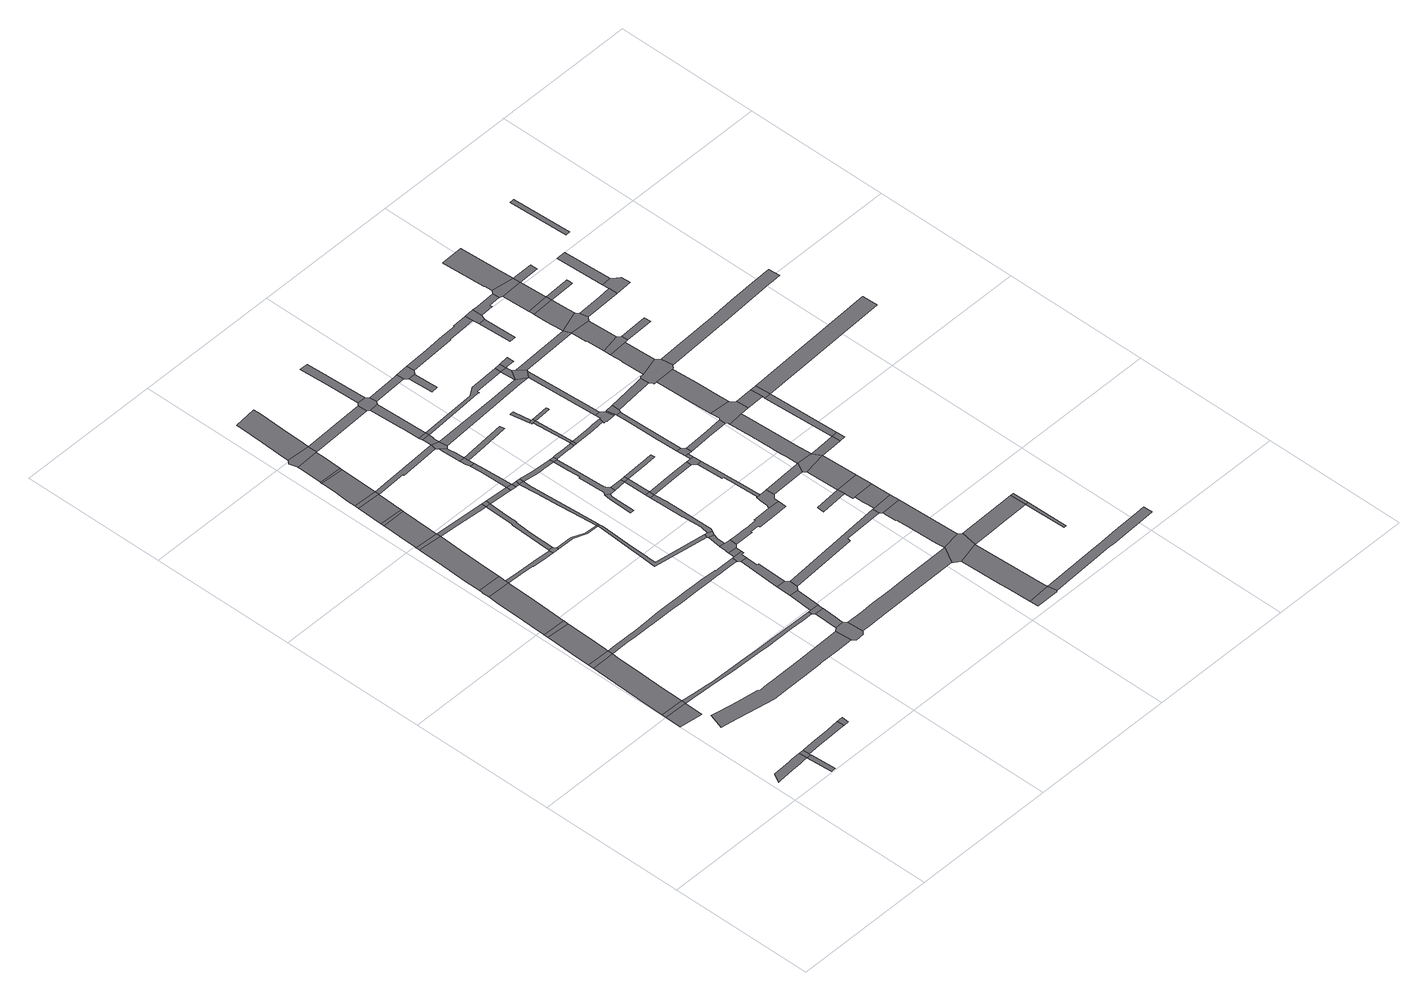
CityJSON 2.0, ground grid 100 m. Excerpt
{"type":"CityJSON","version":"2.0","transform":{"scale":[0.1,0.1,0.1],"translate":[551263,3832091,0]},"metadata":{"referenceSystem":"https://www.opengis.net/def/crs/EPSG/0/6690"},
"CityObjects":{
"road1":{"type":"Road","attributes":{"RoadStructureAttribute.sectionType":"1"},"geometry":[{"type":"MultiSurface","lod":"1","boundaries":[[[0,1,2,3,4,5,6,7,8,9,10,11,12,13]]]}]},
"road2":{"type":"Road","geometry":[{"type":"MultiSurface","lod":"1","boundaries":[[[13,14,15,16,17,18,19]]]}]},
"road3":{"type":"Road","attributes":{"RoadStructureAttribute.sectionType":"1"},"geometry":[{"type":"MultiSurface","lod":"1","boundaries":[[[20,21,22,23,24,25,26]]]}]},
"road4":{"type":"Road","geometry":[{"type":"MultiSurface","lod":"1","boundaries":[[[27,0,13,19,28,29]]]}]},
"road5":{"type":"Road","geometry":[{"type":"MultiSurface","lod":"1","boundaries":[[[30,20,26,31]]]}]},
"road6":{"type":"Road","attributes":{"RoadStructureAttribute.sectionType":"1"},"geometry":[{"type":"MultiSurface","lod":"1","boundaries":[[[32,33,34,35,36,30,31,37,38,39,40,41,42,43]]]}]},
"road7":{"type":"Road","attributes":{"RoadStructureAttribute.sectionType":"1"},"geometry":[{"type":"MultiSurface","lod":"1","boundaries":[[[44,45,46,47,27,29,48,49,50,51,52]]]}]},
"road8":{"type":"Road","geometry":[{"type":"MultiSurface","lod":"1","boundaries":[[[53,32,43,54]]]}]},
"road9":{"type":"Road","attributes":{"RoadStructureAttribute.sectionType":"1"},"geometry":[{"type":"MultiSurface","lod":"1","boundaries":[[[55,56,57,53,54,58,59,60,61]]]}]},
"road10":{"type":"Road","geometry":[{"type":"MultiSurface","lod":"1","boundaries":[[[62,55,61,63,64,65,66,67]]]}]},
"road11":{"type":"Road","geometry":[{"type":"MultiSurface","lod":"1","boundaries":[[[68,44,52,69]]]}]},
"road12":{"type":"Road","attributes":{"RoadStructureAttribute.sectionType":"1"},"geometry":[{"type":"MultiSurface","lod":"1","boundaries":[[[70,71,72,73,74,62,67,75,76,77,78,79,80]]]}]},
"road13":{"type":"Road","geometry":[{"type":"MultiSurface","lod":"1","boundaries":[[[81,82,83,70,80,84,85]]]}]},
"road14":{"type":"Road","attributes":{"RoadStructureAttribute.sectionType":"1"},"geometry":[{"type":"MultiSurface","lod":"1","boundaries":[[[86,87,88,89,90,91,92,93,94,95,96,97,98,99,100,101,102,103,104,105,106,107,108]]]}]},
"road15":{"type":"Road","attributes":{"RoadStructureAttribute.sectionType":"1"},"geometry":[{"type":"MultiSurface","lod":"1","boundaries":[[[109,110,111,112,113,114,115,81,85,116,117,118]]]}]},
"road16":{"type":"Road","attributes":{"RoadStructureAttribute.sectionType":"1"},"geometry":[{"type":"MultiSurface","lod":"1","boundaries":[[[119,120,121,122,123,124,125,126,127,31,26,128,129,130,131,132,133,134,135,136,137,138,139,140]]]}]},
"road17":{"type":"Road","geometry":[{"type":"MultiSurface","lod":"1","boundaries":[[[141,109,118,142]]]}]},
"road18":{"type":"Road","attributes":{"RoadStructureAttribute.sectionType":"1"},"geometry":[{"type":"MultiSurface","lod":"1","boundaries":[[[143,144,145,146,141,142,147,148,149,150]]]}]},
"road19":{"type":"Road","attributes":{"RoadStructureAttribute.sectionType":"1"},"geometry":[{"type":"MultiSurface","lod":"1","boundaries":[[[151,152,84,80,153,154,155,156,157,158]]]}]},
"road20":{"type":"Road","geometry":[{"type":"MultiSurface","lod":"1","boundaries":[[[159,143,150,160]]]}]},
"road21":{"type":"Road","attributes":{"RoadStructureAttribute.sectionType":"1"},"geometry":[{"type":"MultiSurface","lod":"1","boundaries":[[[161,159,160,162]]]}]},
"road22":{"type":"Road","attributes":{"RoadStructureAttribute.sectionType":"1"},"geometry":[{"type":"MultiSurface","lod":"1","boundaries":[[[163,164,165,166,167,168,169,170,171,172,173,174,175,176,177,178,179,180,181,54,43,182,183,184,185,186,187,188,189,190,191,192,193,194,195,196,197,198,199,200]]]}]},
"road23":{"type":"Road","geometry":[{"type":"MultiSurface","lod":"1","boundaries":[[[201,161,162,202,203]]]}]},
"road24":{"type":"Road","attributes":{"RoadStructureAttribute.sectionType":"1"},"geometry":[{"type":"MultiSurface","lod":"1","boundaries":[[[204,205,206,207,208,209,201,203,210,211,212,213]]]}]},
"road25":{"type":"Road","attributes":{"RoadStructureAttribute.sectionType":"1"},"geometry":[{"type":"MultiSurface","lod":"1","boundaries":[[[214,142,118,215,216,217]]]}]},
"road26":{"type":"Road","geometry":[{"type":"MultiSurface","lod":"1","boundaries":[[[218,204,213,219]]]}]},
"road27":{"type":"Road","geometry":[{"type":"MultiSurface","lod":"1","boundaries":[[[220,158,157,221,222,223,224]]]}]},
"road28":{"type":"Road","attributes":{"RoadStructureAttribute.sectionType":"1"},"geometry":[{"type":"MultiSurface","lod":"1","boundaries":[[[225,226,227,228,229,218,219]]]}]},
"road29":{"type":"Road","geometry":[{"type":"MultiSurface","lod":"1","boundaries":[[[230,231,232,233,227,226,234,235]]]}]},
"road30":{"type":"Road","attributes":{"RoadStructureAttribute.sectionType":"1"},"geometry":[{"type":"MultiSurface","lod":"1","boundaries":[[[216,236,237,220,224,238,239,240,241,242,243]]]}]},
"road31":{"type":"Road","geometry":[{"type":"MultiSurface","lod":"1","boundaries":[[[244,245,246,108,107,247,248,249,250,251,252,253,254]]]}]},
"road32":{"type":"Road","attributes":{"RoadStructureAttribute.sectionType":"1"},"geometry":[{"type":"MultiSurface","lod":"1","boundaries":[[[255,256,257,258,259,260,261,262,263,230,235]]]}]},
"road33":{"type":"Road","attributes":{"RoadStructureAttribute.sectionType":"1"},"geometry":[{"type":"MultiSurface","lod":"1","boundaries":[[[264,265,223,222,266,267,268,269]]]}]},
"road34":{"type":"Road","geometry":[{"type":"MultiSurface","lod":"1","boundaries":[[[217,216,243,270]]]}]},
"road35":{"type":"Road","attributes":{"RoadStructureAttribute.sectionType":"1"},"geometry":[{"type":"MultiSurface","lod":"1","boundaries":[[[271,246,245,272,273,274,275]]]}]},
"road36":{"type":"Road","geometry":[{"type":"MultiSurface","lod":"1","boundaries":[[[140,139,276,271,275,277,278,279]]]}]},
"road37":{"type":"Road","attributes":{"RoadStructureAttribute.sectionType":"1"},"geometry":[{"type":"MultiSurface","lod":"1","boundaries":[[[280,281,203,202,282,283,284,285,286,287]]]}]},
"road38":{"type":"Road","attributes":{"RoadStructureAttribute.sectionType":"1"},"geometry":[{"type":"MultiSurface","lod":"1","boundaries":[[[288,289,279,278,290]]]}]},
"road39":{"type":"Road","attributes":{"RoadStructureAttribute.sectionType":"1"},"geometry":[{"type":"MultiSurface","lod":"1","boundaries":[[[270,243,291,292,293,294]]]}]},
"road40":{"type":"Road","geometry":[{"type":"MultiSurface","lod":"1","boundaries":[[[295,269,268,296]]]}]},
"road41":{"type":"Road","geometry":[{"type":"MultiSurface","lod":"1","boundaries":[[[297,288,290,298,299,300]]]}]},
"road42":{"type":"Road","attributes":{"RoadStructureAttribute.sectionType":"1"},"geometry":[{"type":"MultiSurface","lod":"1","boundaries":[[[301,302,303,304,269,295,305,306,307]]]}]},
"road43":{"type":"Road","attributes":{"RoadStructureAttribute.sectionType":"1"},"geometry":[{"type":"MultiSurface","lod":"1","boundaries":[[[308,297,300,309,310,311]]]}]},
"road44":{"type":"Road","attributes":{"RoadStructureAttribute.sectionType":"1"},"geometry":[{"type":"MultiSurface","lod":"1","boundaries":[[[312,313,235,234,314,315]]]}]},
"road45":{"type":"Road","geometry":[{"type":"MultiSurface","lod":"1","boundaries":[[[294,293,316,317]]]}]},
"road46":{"type":"Road","attributes":{"RoadStructureAttribute.sectionType":"1"},"geometry":[{"type":"MultiSurface","lod":"1","boundaries":[[[318,319,320,321,296,268,322,323,324,325,326]]]}]},
"road47":{"type":"Road","attributes":{"RoadStructureAttribute.sectionType":"1"},"geometry":[{"type":"MultiSurface","lod":"1","boundaries":[[[317,316,301,327]]]}]},
"road48":{"type":"Road","attributes":{"RoadStructureAttribute.sectionType":"1"},"geometry":[{"type":"MultiSurface","lod":"1","boundaries":[[[328,329,330,331,332,294,317]]]}]},
"road49":{"type":"Road","geometry":[{"type":"MultiSurface","lod":"1","boundaries":[[[200,199,333,308,311,334,335,336,337]]]}]},
"road50":{"type":"Road","geometry":[{"type":"MultiSurface","lod":"1","boundaries":[[[327,301,307,338]]]}]},
"road51":{"type":"Road","geometry":[{"type":"MultiSurface","lod":"1","boundaries":[[[339,340,341,342,331,330,343,344,345]]]}]},
"road52":{"type":"Road","attributes":{"RoadStructureAttribute.sectionType":"1"},"geometry":[{"type":"MultiSurface","lod":"1","boundaries":[[[346,337,336,347]]]}]},
"road53":{"type":"Road","attributes":{"RoadStructureAttribute.sectionType":"1"},"geometry":[{"type":"MultiSurface","lod":"1","boundaries":[[[348,349,340,339,350,351]]]}]},
"road54":{"type":"Road","geometry":[{"type":"MultiSurface","lod":"1","boundaries":[[[352,353,354,346,347,355,356,357,358]]]}]},
"road55":{"type":"Road","attributes":{"RoadStructureAttribute.sectionType":"1"},"geometry":[{"type":"MultiSurface","lod":"1","boundaries":[[[359,352,358,360,361]]]}]},
"road56":{"type":"Road","geometry":[{"type":"MultiSurface","lod":"1","boundaries":[[[280,287,348,351,362,363,364]]]}]},
"road57":{"type":"Road","geometry":[{"type":"MultiSurface","lod":"1","boundaries":[[[326,325,365,359,361,366,367]]]}]},
"road58":{"type":"Road","attributes":{"RoadStructureAttribute.sectionType":"1"},"geometry":[{"type":"MultiSurface","lod":"1","boundaries":[[[368,369,370,371,372,373,374,280,364]]]}]},
"road59":{"type":"Road","attributes":{"RoadStructureAttribute.sectionType":"1"},"geometry":[{"type":"MultiSurface","lod":"1","boundaries":[[[375,376,377,378,379,380,381]]]}]},
"road60":{"type":"Road","geometry":[{"type":"MultiSurface","lod":"1","boundaries":[[[382,383,373,372]]]}]},
"road61":{"type":"Road","attributes":{"RoadStructureAttribute.sectionType":"1"},"geometry":[{"type":"MultiSurface","lod":"1","boundaries":[[[384,385,386,338,307,387,388,389,390,391,392,393,394]]]}]},
"road62":{"type":"Road","attributes":{"RoadStructureAttribute.sectionType":"1"},"geometry":[{"type":"MultiSurface","lod":"1","boundaries":[[[395,396,397,398,399,400,383,382]]]}]},
"road63":{"type":"Road","attributes":{"RoadStructureAttribute.sectionType":"1"},"geometry":[{"type":"MultiSurface","lod":"1","boundaries":[[[401,402,403,404,405,406,407,408,254,253,409,410,411,412,413,414,415]]]}]},
"road64":{"type":"Road","attributes":{"RoadStructureAttribute.sectionType":"1"},"geometry":[{"type":"MultiSurface","lod":"1","boundaries":[[[416,417,418,419,420,421,422,423,367,366]]]}]},
"road65":{"type":"Road","attributes":{"RoadStructureAttribute.sectionType":"1"},"geometry":[{"type":"MultiSurface","lod":"1","boundaries":[[[424,425,426,427,428,339,345]]]}]},
"road66":{"type":"Road","geometry":[{"type":"MultiSurface","lod":"1","boundaries":[[[429,312,315,398,397,430,431,432]]]}]},
"road67":{"type":"Road","attributes":{"RoadStructureAttribute.sectionType":"1"},"geometry":[{"type":"MultiSurface","lod":"1","boundaries":[[[393,433,434,435,436,375,381,437,438,439,440,441,442,443,444]]]}]},
"road68":{"type":"Road","geometry":[{"type":"MultiSurface","lod":"1","boundaries":[[[445,438,437,446]]]}]},
"road69":{"type":"Road","geometry":[{"type":"MultiSurface","lod":"1","boundaries":[[[447,448,419,418]]]}]},
"road70":{"type":"Road","geometry":[{"type":"MultiSurface","lod":"1","boundaries":[[[394,393,444,449,450]]]}]},
"road71":{"type":"Road","attributes":{"RoadStructureAttribute.sectionType":"1"},"geometry":[{"type":"MultiSurface","lod":"1","boundaries":[[[451,446,448,447]]]}]},
"road72":{"type":"Road","attributes":{"RoadStructureAttribute.sectionType":"1"},"geometry":[{"type":"MultiSurface","lod":"1","boundaries":[[[452,453,429,432,454,455]]]}]},
"road73":{"type":"Road","geometry":[{"type":"MultiSurface","lod":"1","boundaries":[[[456,445,446,451]]]}]},
"road74":{"type":"Road","attributes":{"RoadStructureAttribute.sectionType":"1"},"geometry":[{"type":"MultiSurface","lod":"1","boundaries":[[[457,458,459,460,461,462,463,356,355,464,465,466,467,468,469,470,471,472,473,474,475,476]]]}]},
"road75":{"type":"Road","attributes":{"RoadStructureAttribute.sectionType":"1"},"geometry":[{"type":"MultiSurface","lod":"1","boundaries":[[[477,299,298,478,479,480]]]}]},
"road76":{"type":"Road","attributes":{"RoadStructureAttribute.sectionType":"1"},"geometry":[{"type":"MultiSurface","lod":"1","boundaries":[[[481,482,483,484,450,449,485,486,487,488]]]}]},
"road77":{"type":"Road","attributes":{"RoadStructureAttribute.sectionType":"1"},"geometry":[{"type":"MultiSurface","lod":"1","boundaries":[[[489,490,431,430,491]]]}]},
"road78":{"type":"Road","attributes":{"RoadStructureAttribute.sectionType":"1"},"geometry":[{"type":"MultiSurface","lod":"1","boundaries":[[[492,493,447,418,494,495]]]}]},
"road79":{"type":"Road","geometry":[{"type":"MultiSurface","lod":"1","boundaries":[[[496,497,498,499,500,501,456,451]]]}]},
"road80":{"type":"Road","geometry":[{"type":"MultiSurface","lod":"1","boundaries":[[[502,481,488,503,504]]]}]},
"road81":{"type":"Road","attributes":{"RoadStructureAttribute.sectionType":"1"},"geometry":[{"type":"MultiSurface","lod":"1","boundaries":[[[505,506,507,364,363,508,509,510,511]]]}]},
"road82":{"type":"Road","attributes":{"RoadStructureAttribute.sectionType":"1"},"geometry":[{"type":"MultiSurface","lod":"1","boundaries":[[[512,513,514,515,516,382,372,517,518,519,520,521]]]}]},
"road83":{"type":"Road","attributes":{"RoadStructureAttribute.sectionType":"1"},"geometry":[{"type":"MultiSurface","lod":"1","boundaries":[[[522,523,502,504]]]}]},
"road84":{"type":"Road","geometry":[{"type":"MultiSurface","lod":"1","boundaries":[[[524,525,526,527,528,529]]]}]},
"road85":{"type":"Road","geometry":[{"type":"MultiSurface","lod":"1","boundaries":[[[530,531,532,533,534,523,522]]]}]},
"road86":{"type":"Road","attributes":{"RoadStructureAttribute.sectionType":"1"},"geometry":[{"type":"MultiSurface","lod":"1","boundaries":[[[535,536,537,538,532,531]]]}]},
"road87":{"type":"Road","geometry":[{"type":"MultiSurface","lod":"1","boundaries":[[[539,540,541,542,543,544,545,546,547,548,457,476,549,550]]]}]},
"road88":{"type":"Road","geometry":[{"type":"MultiSurface","lod":"1","boundaries":[[[551,552,553,554]]]}]},
"road89":{"type":"Road","geometry":[{"type":"MultiSurface","lod":"1","boundaries":[[[555,489,491,551,554,556]]]}]},
"road90":{"type":"Road","geometry":[{"type":"MultiSurface","lod":"1","boundaries":[[[557,558,559,560,561,562,563,564,565,525,524]]]}]},
"road91":{"type":"Road","attributes":{"RoadStructureAttribute.sectionType":"1"},"geometry":[{"type":"MultiSurface","lod":"1","boundaries":[[[566,567,568,569,570,571,572,573,574,544,543]]]}]},
"road92":{"type":"Road","attributes":{"RoadStructureAttribute.sectionType":"1"},"geometry":[{"type":"MultiSurface","lod":"1","boundaries":[[[575,576,577,578,504,503,579,580,581,582,583]]]}]},
"road93":{"type":"Road","geometry":[{"type":"MultiSurface","lod":"1","boundaries":[[[584,585,586,530,522]]]}]},
"road94":{"type":"Road","geometry":[{"type":"MultiSurface","lod":"1","boundaries":[[[587,588,589,590,492,495,571,570]]]}]},
"road95":{"type":"Road","geometry":[{"type":"MultiSurface","lod":"1","boundaries":[[[591,592,401,415,593,563,562,594]]]}]},
"road96":{"type":"Road","attributes":{"RoadStructureAttribute.sectionType":"1"},"geometry":[{"type":"MultiSurface","lod":"1","boundaries":[[[595,596,589,588]]]}]},
"road97":{"type":"Road","attributes":{"RoadStructureAttribute.sectionType":"1"},"geometry":[{"type":"MultiSurface","lod":"1","boundaries":[[[597,598,599,600,601,602]]]}]},
"road98":{"type":"Road","geometry":[{"type":"MultiSurface","lod":"1","boundaries":[[[603,596,595,604,605,606,607,608]]]}]},
"road99":{"type":"Road","attributes":{"RoadStructureAttribute.sectionType":"1"},"geometry":[{"type":"MultiSurface","lod":"1","boundaries":[[[609,610,611,539,550,612]]]}]},
"road100":{"type":"Road","attributes":{"RoadStructureAttribute.sectionType":"1"},"geometry":[{"type":"MultiSurface","lod":"1","boundaries":[[[613,614,615,616,617,618,619,620,621,622,401,592]]]}]},
"road101":{"type":"Road","attributes":{"RoadStructureAttribute.sectionType":"1"},"geometry":[{"type":"MultiSurface","lod":"1","boundaries":[[[623,624,625,626,603,608,627,628,629]]]}]},
"road102":{"type":"Road","geometry":[{"type":"MultiSurface","lod":"1","boundaries":[[[630,631,632,633,634,635,575,583,636,637,638,639,640,641,642,643]]]}]},
"road103":{"type":"Road","attributes":{"RoadStructureAttribute.sectionType":"1"},"geometry":[{"type":"MultiSurface","lod":"1","boundaries":[[[644,643,642,645,646]]]}]},
"road104":{"type":"Road","geometry":[{"type":"MultiSurface","lod":"1","boundaries":[[[647,648,477,480,617,616]]]}]},
"road105":{"type":"Road","geometry":[{"type":"MultiSurface","lod":"1","boundaries":[[[649,644,646,623,629,650,651]]]}]},
"road106":{"type":"Road","attributes":{"RoadStructureAttribute.sectionType":"1"},"geometry":[{"type":"MultiSurface","lod":"1","boundaries":[[[652,653,654,655,510,631,630]]]}]},
"road107":{"type":"Road","attributes":{"RoadStructureAttribute.sectionType":"1"},"geometry":[{"type":"MultiSurface","lod":"1","boundaries":[[[656,657,658,659,660,661,662,648,647]]]}]},
"road108":{"type":"Road","attributes":{"RoadStructureAttribute.sectionType":"1"},"geometry":[{"type":"MultiSurface","lod":"1","boundaries":[[[663,521,511,664]]]}]},
"road109":{"type":"Road","geometry":[{"type":"MultiSurface","lod":"1","boundaries":[[[665,512,521,663]]]}]},
"road110":{"type":"Road","geometry":[{"type":"MultiSurface","lod":"1","boundaries":[[[666,667,597,602,668,669,657,656]]]}]},
"road111":{"type":"Road","geometry":[{"type":"MultiSurface","lod":"1","boundaries":[[[664,511,510,655,670,671]]]}]},
"road112":{"type":"Road","attributes":{"RoadStructureAttribute.sectionType":"1"},"geometry":[{"type":"MultiSurface","lod":"1","boundaries":[[[672,673,674,607,606,675,676,677]]]}]},
"road113":{"type":"Road","attributes":{"RoadStructureAttribute.sectionType":"1"},"geometry":[{"type":"MultiSurface","lod":"1","boundaries":[[[678,679,680,681,682,555,556,683,684,685,686,687,688]]]}]},
"road114":{"type":"Road","attributes":{"RoadStructureAttribute.sectionType":"1"},"geometry":[{"type":"MultiSurface","lod":"1","boundaries":[[[689,690,691,597,667]]]}]},
"road115":{"type":"Road","geometry":[{"type":"MultiSurface","lod":"1","boundaries":[[[692,693,694,695,665,663]]]}]},
"road116":{"type":"Road","geometry":[{"type":"MultiSurface","lod":"1","boundaries":[[[609,612,696,691,690,697]]]}]},
"road117":{"type":"Road","attributes":{"RoadStructureAttribute.sectionType":"1"},"geometry":[{"type":"MultiSurface","lod":"1","boundaries":[[[698,594,562,699,700,701]]]}]},
"road118":{"type":"Road","attributes":{"RoadStructureAttribute.sectionType":"1"},"geometry":[{"type":"MultiSurface","lod":"1","boundaries":[[[702,703,704,649,651,705,706,707,708]]]}]},
"road119":{"type":"Road","attributes":{"RoadStructureAttribute.sectionType":"1"},"geometry":[{"type":"MultiSurface","lod":"1","boundaries":[[[709,710,711,712,713,714,715,716,717,718,719,720,721,722,723,724,725,609,697]]]}]},
"road120":{"type":"Road","geometry":[{"type":"MultiSurface","lod":"1","boundaries":[[[726,727,728,729,730,524,529,731,732,733]]]}]},
"road121":{"type":"Road","attributes":{"RoadStructureAttribute.sectionType":"1"},"geometry":[{"type":"MultiSurface","lod":"1","boundaries":[[[734,735,736,737,697,690,738,739]]]}]},
"road122":{"type":"Road","attributes":{"RoadStructureAttribute.sectionType":"1"},"geometry":[{"type":"MultiSurface","lod":"1","boundaries":[[[740,741,742,671,670,743,744]]]}]},
"road123":{"type":"Road","geometry":[{"type":"MultiSurface","lod":"1","boundaries":[[[745,746,747,748,749,672,677,750,751,752,753,715,714,754,755,756,757]]]}]},
"road124":{"type":"Road","attributes":{"RoadStructureAttribute.sectionType":"1"},"geometry":[{"type":"MultiSurface","lod":"1","boundaries":[[[758,759,760,761,701]]]}]},
"road125":{"type":"Road","attributes":{"RoadStructureAttribute.sectionType":"1"},"geometry":[{"type":"MultiSurface","lod":"1","boundaries":[[[762,763,764,765]]]}]},
"road126":{"type":"Road","attributes":{"RoadStructureAttribute.sectionType":"1"},"geometry":[{"type":"MultiSurface","lod":"1","boundaries":[[[766,767,768,769,770,771,772,745,757]]]}]},
"road127":{"type":"Road","geometry":[{"type":"MultiSurface","lod":"1","boundaries":[[[773,678,688,765,764,774]]]}]},
"road128":{"type":"Road","geometry":[{"type":"MultiSurface","lod":"1","boundaries":[[[775,698,701,761]]]}]},
"road129":{"type":"Road","geometry":[{"type":"MultiSurface","lod":"1","boundaries":[[[776,734,739,777]]]}]},
"road130":{"type":"Road","geometry":[{"type":"MultiSurface","lod":"1","boundaries":[[[778,779,780,781,782,702,708,783,784,785,786,771,770,787,788,789,790]]]}]},
"road131":{"type":"Road","attributes":{"RoadStructureAttribute.sectionType":"1"},"geometry":[{"type":"MultiSurface","lod":"1","boundaries":[[[791,755,754,792]]]}]},
"road132":{"type":"Road","attributes":{"RoadStructureAttribute.sectionType":"1"},"geometry":[{"type":"MultiSurface","lod":"1","boundaries":[[[793,794,734,776]]]}]},
"road133":{"type":"Road","attributes":{"RoadStructureAttribute.sectionType":"1"},"geometry":[{"type":"MultiSurface","lod":"1","boundaries":[[[795,796,797,798,779,778]]]}]},
"road134":{"type":"Road","attributes":{"RoadStructureAttribute.sectionType":"1"},"geometry":[{"type":"MultiSurface","lod":"1","boundaries":[[[799,800,773,774,801,802,803]]]}]},
"road135":{"type":"Road","geometry":[{"type":"MultiSurface","lod":"1","boundaries":[[[804,805,796,795,806,807]]]}]},
"road136":{"type":"Road","geometry":[{"type":"MultiSurface","lod":"1","boundaries":[[[808,791,792,794,793]]]}]},
"road137":{"type":"Road","attributes":{"RoadStructureAttribute.sectionType":"1"},"geometry":[{"type":"MultiSurface","lod":"1","boundaries":[[[744,809,810,811,812,805,804,813]]]}]},
"road138":{"type":"Road","geometry":[{"type":"MultiSurface","lod":"1","boundaries":[[[814,740,744,813,815,816]]]}]},
"road139":{"type":"Road","attributes":{"RoadStructureAttribute.sectionType":"1"},"geometry":[{"type":"MultiSurface","lod":"1","boundaries":[[[817,818,819,820,821,822,740,814]]]}]},
"road140":{"type":"Road","geometry":[{"type":"MultiSurface","lod":"1","boundaries":[[[823,824,825,820,819]]]}]},
"road141":{"type":"Road","attributes":{"RoadStructureAttribute.sectionType":"1"},"geometry":[{"type":"MultiSurface","lod":"1","boundaries":[[[826,827,828,829,830,831,824,823]]]}]},
"road142":{"type":"Road","geometry":[{"type":"MultiSurface","lod":"1","boundaries":[[[832,833,799,803,834,830,829,835,836]]]}]},
"road143":{"type":"Road","attributes":{"RoadStructureAttribute.sectionType":"1"},"geometry":[{"type":"MultiSurface","lod":"1","boundaries":[[[837,838,807,806]]]}]},
"road144":{"type":"Road","attributes":{"RoadStructureAttribute.sectionType":"1"},"geometry":[{"type":"MultiSurface","lod":"1","boundaries":[[[839,840,841,842,843,844,845,832,836]]]}]},
"road145":{"type":"Road","attributes":{"RoadStructureAttribute.sectionType":"1"},"geometry":[{"type":"MultiSurface","lod":"1","boundaries":[[[846,847,816,815,848]]]}]},
"road146":{"type":"Road","geometry":[{"type":"MultiSurface","lod":"1","boundaries":[[[849,850,851,852,853,823,819]]]}]},
"road147":{"type":"Road","geometry":[{"type":"MultiSurface","lod":"1","boundaries":[[[854,855,856,835,829]]]}]},
"road148":{"type":"Road","geometry":[{"type":"MultiSurface","lod":"1","boundaries":[[[857,858,859,846,848,860,861]]]}]},
"road149":{"type":"Road","attributes":{"RoadStructureAttribute.sectionType":"1"},"geometry":[{"type":"MultiSurface","lod":"1","boundaries":[[[862,863,864,865,866,867,868,869,870,871,872,873,874,875,876,790,789,877,878,879,880]]]}]},
"road150":{"type":"Road","attributes":{"RoadStructureAttribute.sectionType":"1"},"geometry":[{"type":"MultiSurface","lod":"1","boundaries":[[[881,882,859,858]]]}]},
"road151":{"type":"Road","attributes":{"RoadStructureAttribute.sectionType":"1"},"geometry":[{"type":"MultiSurface","lod":"1","boundaries":[[[883,808,793,884]]]}]},
"road152":{"type":"Road","geometry":[{"type":"MultiSurface","lod":"1","boundaries":[[[885,886,887,888]]]}]}
},
"vertices":[
[302,242,0],[239,239,0],[211,237,0],[81,230,0],[46,169,0],[81,172,0],[87,172,0],[103,172,0],[103,174,0],[175,178,0],[246,182,0],[276,184,0],[301,185,0],[305,185,0],
[305,183,0],[317,8,0],[332,7,0],[347,6,0],[347,8,0],[336,183,0],
[5,999,0],[3,936,0],[1,888,0],[161,869,0],[163,930,0],[165,991,0],[166,996,0],
[334,243,0],[336,193,0],[336,198,0],
[6,1031,0],[166,1025,0],
[24,1576,0],[23,1540,0],[18,1401,0],[10,1137,0],[7,1069,0],[165,1025,0],[166,1065,0],[170,1175,0],[177,1394,0],[182,1537,0],[183,1575,0],[184,1576,0],
[640,259,0],[552,254,0],[444,249,0],[350,244,0],[424,202,0],[538,206,0],[634,210,0],[635,210,0],[643,209,0],
[25,1616,0],[185,1611,0],
[36,1938,0],[27,1682,0],[27,1659,0],[185,1613,0],[187,1653,0],[188,1709,0],[195,1928,0],
[37,1970,0],[195,1931,0],[196,1945,0],[196,1948,0],[197,1960,0],[197,1964,0],
[681,261,0],[678,209,0],
[52,2409,0],[49,2327,0],[43,2138,0],[39,2008,0],[37,1973,0],[197,1971,0],[199,2005,0],[202,2087,0],[208,2253,0],[212,2397,0],[213,2404,0],
[55,2485,0],[54,2464,0],[53,2455,0],[213,2430,0],[215,2480,0],
[1036,761,0],[977,761,0],[857,759,0],[696,758,0],[655,758,0],[593,757,0],[537,757,0],[520,764,0],[404,783,0],[328,796,0],[225,814,0],[191,820,0],[156,714,0],[274,693,0],[415,667,0],[535,646,0],[650,648,0],[790,649,0],[923,651,0],[924,651,0],[1067,651,0],[1186,652,0],[1179,764,0],
[70,2962,0],[70,2958,0],[69,2916,0],[65,2797,0],[65,2791,0],[64,2774,0],[58,2589,0],[218,2585,0],[226,2789,0],[232,2948,0],
[1130,988,0],[1005,989,0],[885,991,0],[770,992,0],[636,996,0],[528,1000,0],[398,1005,0],[360,1006,0],[252,1017,0],[221,993,0],[309,988,0],[415,983,0],[529,977,0],[541,976,0],[613,973,0],[744,969,0],[832,966,0],[920,965,0],[1026,964,0],[1120,963,0],[1191,962,0],[1192,987,0],
[70,2989,0],[232,2980,0],
[80,3244,0],[79,3235,0],[76,3121,0],[71,2995,0],[232,2984,0],[232,2987,0],[233,3034,0],[242,3245,0],
[440,2418,0],[318,2424,0],[311,2401,0],[409,2396,0],[410,2392,0],[481,2389,0],[568,2385,0],[561,2412,0],
[80,3266,0],[242,3260,0],
[87,3446,0],[248,3440,0],
[1203,1604,0],[1171,1604,0],[1160,1604,0],[1083,1604,0],[1083,1607,0],[1049,1610,0],[1048,1610,0],[988,1614,0],[905,1615,0],[847,1616,0],[776,1616,0],[714,1617,0],[662,1617,0],[612,1616,0],[534,1614,0],[463,1612,0],[437,1612,0],[342,1611,0],[244,1612,0],[231,1577,0],[271,1577,0],[311,1578,0],[374,1575,0],[473,1574,0],[535,1574,0],[571,1574,0],[685,1573,0],[751,1572,0],[752,1572,0],[786,1571,0],[894,1571,0],[992,1570,0],[1046,1570,0],[1049,1570,0],[1073,1570,0],[1162,1569,0],[1220,1568,0],[1228,1604,0],
[88,3475,0],[250,3440,0],[251,3469,0],
[97,3742,0],[97,3740,0],[97,3735,0],[97,3726,0],[93,3620,0],[90,3538,0],[251,3474,0],[251,3539,0],[254,3615,0],[258,3730,0],
[399,2969,0],[371,2938,0],[588,2922,0],[586,2957,0],
[98,3752,0],[258,3746,0],
[568,2420,0],[593,2383,0],[611,2383,0],[611,2399,0],[596,2417,0],
[263,3885,0],[264,3936,0],[103,3930,0],[102,3890,0],[98,3756,0],
[107,4011,0],[94,3996,0],[88,3989,0],[103,3931,0],[267,3936,0],[266,4000,0],
[581,2713,0],[578,2713,0],[599,2495,0],[603,2614,0],[607,2709,0],[613,2710,0],[615,2783,0],[619,2919,0],
[1260,783,0],[1258,784,0],[1200,781,0],[1189,649,0],[1195,643,0],[1207,629,0],[1266,635,0],[1274,643,0],[1278,646,0],[1284,653,0],[1279,764,0],
[266,4008,0],[267,4037,0],[273,4210,0],[279,4389,0],[280,4434,0],[120,4421,0],[119,4393,0],[113,4218,0],[107,4043,0],
[813,2359,0],[730,2396,0],[730,2381,0],[816,2347,0],[901,2345,0],[900,2357,0],
[621,2954,0],
[1209,946,0],[1262,830,0],[1263,847,0],[1267,929,0],[1268,943,0],
[1202,952,0],[1269,971,0],[1270,983,0],[1210,986,0],
[750,3494,0],[744,3494,0],[462,3448,0],[462,3444,0],[462,3439,0],[551,3444,0],[737,3455,0],[741,3455,0],
[1219,1154,0],[1210,987,0],[1280,1151,0],
[686,2915,0],[757,2910,0],[781,2909,0],[784,2944,0],
[914,2358,0],[915,2346,0],
[1224,1257,0],[1300,1175,0],[1304,1231,0],[1283,1254,0],
[850,2906,0],[861,2784,0],[875,2617,0],[884,2530,0],[880,2865,0],[885,2865,0],[882,2905,0],
[1238,1549,0],[1289,1461,0],[1278,1461,0],[1281,1547,0],
[705,4016,0],[510,4009,0],[456,3945,0],[709,3955,0],
[825,2906,0],[821,2940,0],
[900,1905,0],[904,2020,0],[908,2127,0],[916,2328,0],[886,2072,0],[882,2002,0],[875,1885,0],[1250,1828,0],[1260,1852,0],
[857,2938,0],
[813,3048,0],[808,3138,0],[803,3212,0],[773,3210,0],[776,3142,0],
[1222,1566,0],[1282,1587,0],[1299,1587,0],[1300,1601,0],[1238,1604,0],
[886,2935,0],
[798,3284,0],[763,3282,0],[765,3242,0],[771,3214,0],[801,3241,0],[801,3244,0],[800,3251,0],
[1241,1649,0],[1302,1645,0],
[755,3440,0],[756,3417,0],[794,3347,0],[789,3406,0],
[1246,1722,0],[1242,1670,0],[1242,1668,0],[1323,1665,0],[1325,1715,0],[1284,1717,0],[1283,1717,0],
[1256,1818,0],[1284,1775,0],[1295,1811,0],
[795,3413,0],[805,3424,0],[799,3480,0],
[1255,1820,0],[1307,1835,0],[1282,1849,0],
[797,3524,0],[803,3524,0],[802,3545,0],[802,3555,0],[802,3560,0],[747,3557,0],[747,3544,0],
[1114,2491,0],[1108,2442,0],[1106,2283,0],[1131,2283,0],[1132,2441,0],[1135,2458,0],[1145,2470,0],
[801,3584,0],[745,3582,0],
[1080,2916,0],[1032,2919,0],[974,2925,0],[886,2905,0],[943,2898,0],[987,2892,0],[1010,2890,0],[1036,2890,0],[1077,2889,0],[1118,2888,0],[1116,2915,0],
[800,3592,0],[794,3774,0],[787,3948,0],[726,3939,0],[737,3715,0],[739,3714,0],
[2104,772,0],[2098,772,0],[2057,772,0],[1944,770,0],[1781,769,0],[1633,767,0],[1487,765,0],[1409,764,0],[1348,654,0],[1428,654,0],[1445,654,0],[1488,655,0],[1522,655,0],[1731,657,0],[2041,660,0],
[1319,1856,0],[1312,2193,0],[1307,2283,0],[1274,2282,0],[1280,2040,0],[1283,2039,0],[1291,1907,0],[1289,1899,0],
[947,3261,0],[1128,3278,0],[1130,3278,0],[1127,3294,0],[1124,3310,0],
[724,4035,0],[804,3966,0],[798,4014,0],[778,4032,0],
[1122,2804,0],[1128,2693,0],[1118,2692,0],[1127,2505,0],[1184,2472,0],[1182,2505,0],[1179,2508,0],[1163,2532,0],[1160,2536,0],[1154,2658,0],[1148,2791,0],[1143,2883,0],
[1267,2508,0],[1269,2477,0],
[1307,2318,0],[1273,2317,0],
[1150,2889,0],[1144,2916,0],
[1300,2480,0],
[704,4463,0],[714,4260,0],[767,4314,0],[760,4463,0],
[1299,2509,0],
[1664,1728,0],[1539,1724,0],[1540,1716,0],[1486,1713,0],[1478,1713,0],[1455,1713,0],[1365,1714,0],[1454,1663,0],[1454,1664,0],[1454,1674,0],[1478,1673,0],[1487,1673,0],[1519,1674,0],[1519,1662,0],[1683,1665,0],[1721,1667,0],[1726,1667,0],[1727,1667,0],[1742,1668,0],[1745,1723,0],
[2059,1285,0],[1780,1205,0],[1786,1229,0],[2063,1239,0],
[1295,2919,0],[1291,2919,0],[1226,2917,0],[1161,2916,0],[1202,2891,0],[1257,2892,0],[1258,2889,0],[1296,2891,0],
[1039,4027,0],[1021,4026,0],[1042,3976,0],
[1629,2328,0],[1508,2326,0],[1482,2290,0],[1630,2293,0],
[1468,2486,0],[1470,2486,0],[1536,2490,0],[1536,2504,0],[1535,2519,0],[1470,2516,0],
[1298,2927,0],[1313,2892,0],[1316,2921,0],
[1460,3504,0],[1262,3492,0],[804,3480,0],[1218,3446,0],[1460,3459,0],[1533,3461,0],[1467,3504,0],
[1458,3651,0],[1256,3642,0],[1238,3630,0],[1226,3622,0],[1196,3604,0],[1235,3583,0],[1240,3584,0],[1249,3584,0],[1249,3599,0],[1459,3609,0],
[1295,3190,0],[1275,3189,0],
[2264,123,0],[2109,115,0],[2112,58,0],[2267,58,0],[2273,61,0],[2276,63,0],
[1294,3210,0],[1283,3210,0],[1262,3206,0],[1265,3192,0],[1266,3187,0],
[1264,3334,0],[1252,3334,0],[1239,3334,0],[1239,3332,0],
[1766,1841,0],[1735,1839,0],[1722,1839,0],[1712,1838,0],[1712,1839,0],[1692,1837,0],[1691,1837,0],[1683,1837,0],[1681,1808,0],[1676,1749,0],[1746,1760,0],[1769,1781,0],
[1065,3954,0],[1074,3785,0],[1120,3787,0],[1111,3954,0],
[1131,4032,0],[1134,3980,0],
[2264,132,0],[2262,152,0],[2248,453,0],[2239,658,0],[2239,661,0],[2239,662,0],[2084,624,0],[2098,333,0],[2100,280,0],
[1704,2023,0],[1704,2024,0],[1703,2044,0],[1695,2165,0],[1689,2271,0],[1658,2269,0],[1665,2087,0],[1680,2088,0],[1683,2043,0],
[1556,2933,0],[1495,2930,0],[1466,2927,0],[1390,2924,0],[1378,2893,0],[1434,2895,0],[1466,2896,0],[1509,2900,0],[1549,2902,0],
[1418,3198,0],[1418,3208,0],[1417,3218,0],
[1686,2314,0],[1685,2330,0],[1665,2329,0],[1664,2329,0],
[2252,779,0],[2237,795,0],[2051,651,0],[2257,774,0],
[1683,2366,0],[1662,2365,0],
[2043,1541,0],[1857,1528,0],[1855,1503,0],[1854,1478,0],[1857,1478,0],[2046,1491,0],
[1659,2432,0],[1687,2366,0],[1693,2366,0],[1712,2367,0],[1710,2407,0],[1689,2428,0],
[2048,1854,0],[2042,1854,0],[2037,1853,0],[2013,1789,0],
[2236,808,0],[2235,834,0],[2222,1120,0],[2217,1229,0],[2077,1223,0],[2077,1209,0],[2080,1130,0],[2085,1130,0],[2088,1062,0],[2099,829,0],
[1645,2883,0],[1647,2802,0],[1651,2678,0],[1653,2597,0],[1689,2433,0],[1679,2749,0],[1675,2879,0],
[1596,2970,0],[1562,2968,0],[1563,2942,0],[1564,2934,0],[1563,2933,0],[1559,2933,0],[1549,2897,0],[1549,2893,0],[1568,2893,0],[1569,2886,0],[1587,2888,0],[1590,2888,0],[1632,2891,0],[1620,2947,0],
[1628,2948,0],[1638,2892,0],[1641,2892,0],
[2214,1292,0],[2070,1285,0],
[1684,2955,0],[1680,2893,0],[1682,2900,0],
[1595,2980,0],[1567,3463,0],[1567,3466,0],[1565,3497,0],
[2208,1431,0],[2065,1428,0],[2065,1425,0],[2067,1362,0],[2069,1336,0],[2070,1309,0],[2070,1287,0],
[1504,3609,0],[1507,3572,0],
[1500,3654,0],
[2206,1468,0],[2203,1547,0],[2047,1476,0],[2049,1428,0],
[1572,3507,0],[1522,3554,0],
[2009,2422,0],[1975,2420,0],[1894,2415,0],[1896,2375,0],[1978,2380,0],[2010,2382,0],
[1657,4064,0],[1554,4059,0],[1555,4053,0],[1454,4050,0],[1307,4042,0],[1455,3995,0],[1460,3996,0],[1460,4001,0],[1542,4004,0],[1573,4006,0],[1660,4010,0],
[2193,1783,0],[2192,1793,0],[2034,1769,0],
[1521,3610,0],[1571,3612,0],[1571,3660,0],[1511,3655,0],
[2021,1781,0],[2157,1850,0],
[2673,784,0],[2377,665,0],[2472,667,0],[2676,670,0],
[1957,2984,0],[1939,2983,0],[1822,2970,0],[1686,2901,0],[1803,2911,0],[1945,2924,0],[1961,2925,0],
[2156,1855,0],[2152,1928,0],[2151,1941,0],[2141,2155,0],[2131,2344,0],[2130,2368,0],[2024,2356,0],[2033,2198,0],[2034,2174,0],[2034,2172,0],[2034,2153,0],[2040,2033,0],[2040,2032,0],[2040,2029,0],[2043,1977,0],[2044,1950,0],[2045,1923,0],
[3115,163,0],[3058,160,0],[2843,151,0],[2716,145,0],[2676,142,0],[2746,87,0],[2776,85,0],[3118,98,0],
[2344,1860,0],[2340,1860,0],[2190,1852,0],[2173,1851,0],[2268,1797,0],[2346,1801,0],
[1946,3574,0],[1552,3556,0],[1537,3555,0],[1957,3526,0],[1965,3526,0],
[2016,2497,0],[2018,2463,0],[2019,2450,0],[2020,2434,0],[2013,2427,0],[2016,2379,0],[2024,2374,0],[2024,2362,0],[2024,2359,0],[2191,2369,0],[2188,2454,0],[2156,2485,0],[2157,2488,0],
[2684,382,0],[2694,382,0],[2703,384,0],[2696,671,0],
[1679,3736,0],[1724,3739,0],[1712,3966,0],[1667,3963,0],
[2154,2547,0],[2149,2646,0],[2145,2729,0],[2135,2893,0],[2135,2899,0],[1997,2897,0],[2007,2690,0],
[1725,4067,0],[1728,4002,0],
[2693,784,0],
[2385,1862,0],[2388,1803,0],
[2125,3031,0],[1994,2995,0],[1987,2994,0],[1977,2994,0],[1969,2994,0],[1965,2921,0],[1976,2910,0],[1976,2896,0],[1992,2897,0],[2141,2904,0],[2161,2923,0],[2164,2925,0],[2151,3004,0],
[2312,2460,0],[2316,2373,0],
[2361,2355,0],[2317,2352,0],
[2117,3250,0],[1985,3242,0],[1990,3160,0],[1986,3159,0],
[1901,4074,0],[1766,4069,0],[1821,4008,0],[1819,4023,0],[1904,4027,0],
[2116,3317,0],[1982,3290,0],[2140,3251,0],[2138,3298,0],
[2355,2462,0],
[1966,3521,0],[1967,3505,0],[1970,3418,0],[1975,3418,0],[2104,3522,0],
[2098,3623,0],[2126,3545,0],[2114,3600,0],
[2093,3704,0],[2089,3773,0],[2088,3793,0],[1935,3785,0],[1939,3692,0],[1945,3590,0],
[2086,3833,0],[1933,3825,0],[1934,3808,0],
[2085,3845,0],[2076,4008,0],[2076,4020,0],[2075,4022,0],[1924,4014,0],[1927,3935,0],
[1917,4096,0],[1902,4076,0],[1905,4027,0],[2073,4074,0],[2072,4074,0],
[2340,3259,0],[2338,3306,0],
[2072,4079,0],[2066,4175,0],[2049,4459,0],[1894,4454,0],[1896,4410,0],[1911,4152,0],[1913,4153,0],
[2379,3614,0],[2292,3609,0],[2381,3555,0],
[2259,3799,0],[2269,3799,0],[2269,3819,0],[2268,3839,0],[2257,3839,0],
[2220,4026,0],[2219,4051,0],[2219,4075,0],
[2450,3660,0],[2443,3666,0],[2377,3663,0],[2495,3560,0],[2492,3624,0],
[3109,3053,0],[2962,3045,0],[2776,3035,0],[2731,3034,0],[2727,3033,0],[2707,3033,0],[2631,3028,0],[2629,3028,0],[2626,3028,0],[2471,3019,0],[2369,3015,0],[2355,3014,0],[2352,3014,0],[2322,3013,0],[2159,3005,0],[2627,2948,0],[3023,2968,0],[3036,2969,0],[3114,2972,0],
[2428,4001,0],[2362,3999,0],
[3306,2509,0],[3311,2399,0],
[2539,4092,0],[2569,4094,0],[2550,4508,0],[2520,4507,0]
]}
